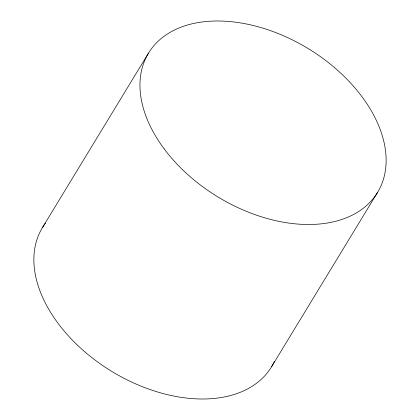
<?xml version="1.0" encoding="UTF-8"?>
<svg xmlns="http://www.w3.org/2000/svg" width="420" height="420" viewBox="0 0 420 420"><rect width="100%" height="100%" fill="white"/><g stroke="black" fill="none" stroke-linecap="round" stroke-linejoin="round"><path stroke-width="0.63" d="M42.362 227.724L148.449 53.224M271.551 366.776L377.638 192.276M274.47 361.294A134.038 86.83 31.3 0 1 112.418 371.789A134.038 86.83 31.3 0 1 45.486 223.099M164.141 148.832A134.038 86.83 31.3 0 0 375.958 194.885A134.038 86.83 31.3 0 0 249.029 24.533A134.038 86.83 31.3 0 0 164.141 148.832"/></g></svg>
